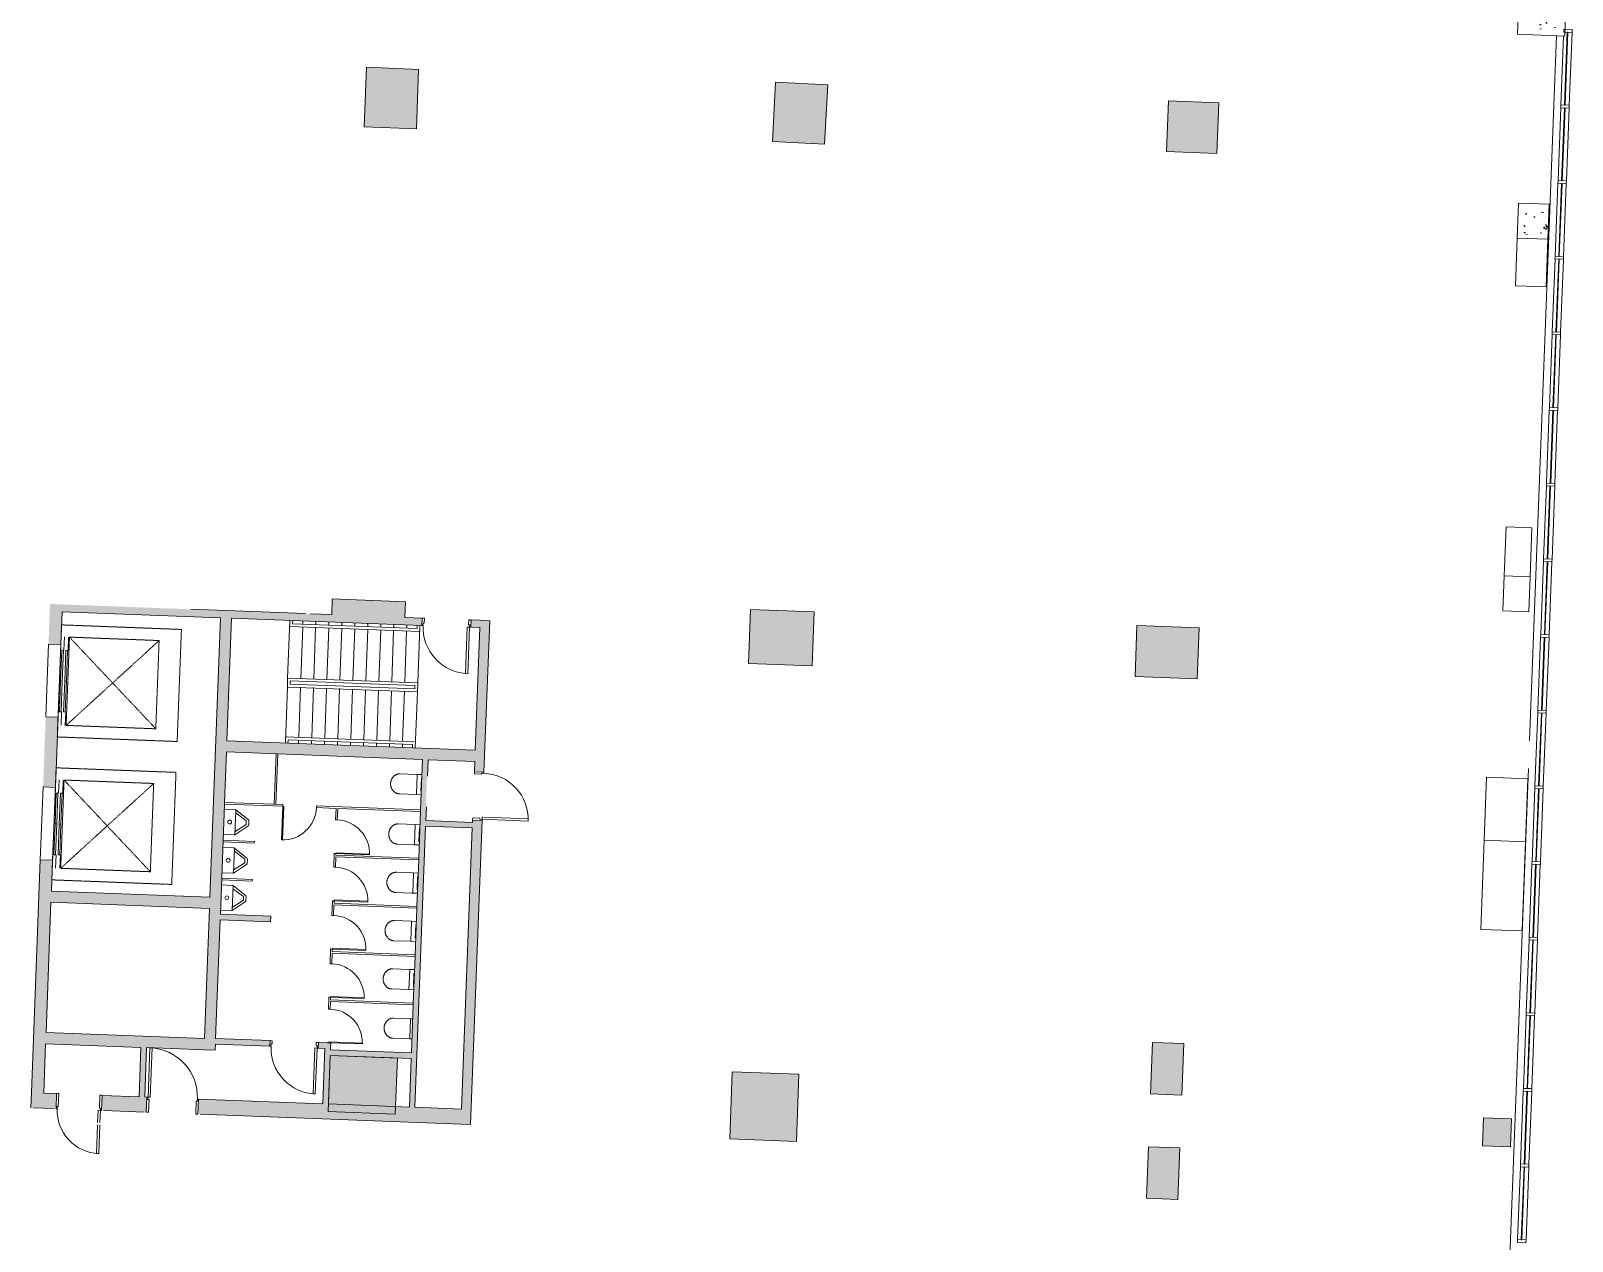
# Model space of a CAD drawing. Header units: millimetres. Extents: x 16798 to 83705, y -4660 to 56847.
# Drawn here: x 55800 to 83297, y 23789 to 45374 of the extents above; entities that cross this region are included whole.
import ezdxf

# ---------------------------------------------------------------- set-up
doc = ezdxf.new("R2010")
doc.units = ezdxf.units.MM
doc.header["$MEASUREMENT"] = 0
doc.linetypes.add('Aligning Line', pattern=[11.999999, 6, -6])
for name, color, linetype, lineweight in [('A-COLS', 52, 'Continuous', 13), ('A-DOOR', 33, 'Continuous', 13), ('A-DOOR-FRAM', 33, 'Continuous', 30), ('A-GLAZ-CURT', 52, 'Continuous', 13), ('A-GLAZ-CWMG', 51, 'Continuous', 13), ('A-WALL', 113, 'Continuous', 13), ('A-WALL-PATT', 111, 'Continuous', 13), ('I-WALL', 2, 'Continuous', 13), ('P-SANR-FIXT', 6, 'Continuous', 13), ('Q-SPCQ', 91, 'Continuous', 13), ('S-COLS', 52, 'Continuous', 13)]:
    doc.layers.add(name, color=color, linetype=linetype, lineweight=lineweight)
pattern_1 = [(50, (-140, 200), (728.7365, -63.756), [76.2, -838.2]), (355, (-140, 200), (-140.972, 764.228), [60.96, -670.56]), (100.451, (-79.3, 194.7), (587.77, 700.467), [64.76, -712.36]), (46.184, (-140, 403.2), (1084.316, -168.171), [114.3, -1257.3]), (96.636, (-49.6, 389.2), (949.61, 989.71), [97.14, -1068.54]), (351.184, (-140, 403.2), (949.62, 989.7), [91.44, -1005.84]), (21, (-38.4, 352.4), (606.458, -409.0606), [76.2, -838.2]), (326, (-38.4, 352.4), (247.208, 736.753), [60.96, -670.56]), (71.451, (12.14, 318.3), (853.668, 327.685), [64.76, -712.36]), (37.5, (-140, 200), (12.3547, 338.2201), [33.528, -628.904, 33.528, -647.192, -673.1]), (37.5, (-140, 200), (12.3547, 338.2201), [-1343.152, 33.528, -639.572]), (7.5, (-140, 200), (267.279, 400.722), [33.528, -354.584, 33.528, -613.664, -256.54]), (7.5, (-140, 200), (267.279, 400.722), [-1035.304, 33.528, -223.012]), (327.5, (-366.57, 200), (542.3633, -22.9153), [33.528, -220.472, 33.528, -758.952, -1051.56]), (327.5, (-366.57, 200), (542.3633, -22.9153), [-1046.48, 33.528, -1018.032]), (317.5, (-468.17, 200), (592.517, 101.707), [33.528, -296.672, 33.528, -492.76, -746.76]), (317.5, (-468.17, 200), (592.517, 101.707), [-856.488, 33.528, -713.232])]

# ---------------------------------------------------------------- blocks, each defined once
blk = doc.blocks.new('Swing_WC Partition_DOR - 600 Wide-1806633-GA PLAN - LEVEL 11')
at = {"layer": 'A-DOOR', "color": 0, "lineweight": -2}
for p, q in [((-300, -15), (-300, -615)), ((-300, -15), (-284, -15)), ((-284, -15), (-284, -615)), ((-300, -615), (-284, -615))]:
    blk.add_line(p, q, dxfattribs=at)
blk.add_arc((-300, -15), 600, 270, 360, dxfattribs=at)
blk = doc.blocks.new('Swing_Single_DOR - 2040 x 820mm_WOOD PANEL-1891855-GA PLAN - LEVEL 11')
at = {"layer": 'A-DOOR', "color": 0, "lineweight": -2}
for p, q in [((-370, -85), (-410, -85)), ((-410, -85), (-410, -905)), ((-370, -95), (-370, -85)), ((-370, -905), (-370, -115)), ((-410, -905), (-370, -905))]:
    blk.add_line(p, q, dxfattribs=at)
blk.add_arc((-410, -85), 820, 270, 0, dxfattribs=at)
at = {"layer": 'A-DOOR-FRAM', "color": 0, "lineweight": -2}
for p, q in [((-431, 85), (-392, 85)), ((-392, 85), (-392, -43)), ((392, 85), (431, 85)), ((392, -43), (392, 85)), ((-415, -85), (-431, -85)), ((-412, -43), (-412, -85)), ((-392, -43), (-412, -43)), ((412, -43), (392, -43)), ((412, -85), (412, -43)), ((431, -85), (412, -85))]:
    blk.add_line(p, q, dxfattribs=at)
blk = doc.blocks.new('Columns 1 - Columns 1-1881339-GA PLAN - LEVEL 11')
at = {"layer": 'A-COLS', "lineweight": -2}
h = blk.add_hatch(dxfattribs=at)
h.set_pattern_fill('FP_4', color=0, style=0, pattern_type=2)
h.set_pattern_definition(pattern_1)
h.paths.add_polyline_path([(-634, 46173), (211, 46173), (211, 47317), (-634, 47317), (-634, 47116)])
h = blk.add_hatch(dxfattribs=at)
h.set_pattern_fill('FP_4', color=0, style=0, pattern_type=2)
h.set_pattern_definition(pattern_1)
h.paths.add_polyline_path([(-238, 42542), (50, 42542), (50, 43166), (-500, 43166), (-500, 42542)])
at = {"layer": 'A-COLS', "color": 0, "lineweight": -2}
for p, q in [((-634, 47317), (-634, 48909)), ((64, 48909), (-634, 48909)), ((211, 47927), (211, 47644)), ((211, 47594), (211, 47317)), ((-634, 47317), (-634, 46173)), ((211, 47317), (-634, 47317)), ((211, 46173), (211, 47317)), ((-634, 46173), (211, 46173)), ((-500, 43166), (-500, 42542)), ((50, 43166), (-500, 43166)), ((50, 42542), (50, 43166)), ((-500, 42542), (50, 42542)), ((-500, 41690), (-500, 42542)), ((50, 42542), (50, 41690)), ((-500, 41690), (50, 41690)), ((-500, 36513), (-500, 37389)), ((-40, 37389), (-500, 37389)), ((-40, 37389), (-40, 36513)), ((-500, 36513), (-500, 35889)), ((-40, 36513), (-500, 36513)), ((-40, 35889), (-40, 36513)), ((-500, 35889), (-40, 35889)), ((-680, 32915), (-680, 31791)), ((60, 32915), (-680, 32915)), ((60, 31791), (60, 32915)), ((-680, 31791), (60, 31791)), ((-680, 30198), (-680, 31791)), ((60, 31791), (60, 30198)), ((60, 30198), (-680, 30198))]:
    blk.add_line(p, q, dxfattribs=at)
blk = doc.blocks.new('Swing_Single_DOR - 2040 x 830mm_WOOD PANEL-1980215-GA PLAN - LEVEL 11')
at = {"layer": 'A-DOOR', "color": 0, "lineweight": -2}
for p, q in [((-415, 895), (-375, 895)), ((-415, 65), (-415, 895)), ((-375, 895), (-375, 65)), ((-375, 65), (-415, 65))]:
    blk.add_line(p, q, dxfattribs=at)
blk.add_arc((-415, 65), 830, 360, 90, dxfattribs=at)
at = {"layer": 'A-DOOR-FRAM', "color": 0, "lineweight": -2}
for p, q in [((-417, 65), (-436, 65)), ((-417, 23), (-417, 65)), ((-397, 23), (-417, 23)), ((-397, -65), (-397, 23)), ((417, 23), (397, 23)), ((397, 23), (397, -65)), ((436, 65), (417, 65)), ((417, 65), (417, 23)), ((-436, -65), (-397, -65)), ((397, -65), (436, -65))]:
    blk.add_line(p, q, dxfattribs=at)
blk = doc.blocks.new('Swing_Single_DOR - 2040 x 920mm_WOOD PANEL 2-1980581-GA PLAN - LEVEL 11')
at = {"layer": 'A-DOOR', "color": 0, "lineweight": -2}
for p, q in [((-440, 1015), (-400, 1015)), ((-440, 135), (-440, 1015)), ((-400, 1015), (-400, 135)), ((-400, 135), (-440, 135))]:
    blk.add_line(p, q, dxfattribs=at)
blk.add_arc((-440, 135), 880, 360, 90, dxfattribs=at)
at = {"layer": 'A-DOOR-FRAM', "color": 0, "lineweight": -2}
for p, q in [((-442, 135), (-461, 135)), ((-442, 93), (-442, 135)), ((-422, 93), (-442, 93)), ((-422, -135), (-422, 93)), ((442, 93), (422, 93)), ((422, 93), (422, -135)), ((461, 135), (442, 135)), ((442, 135), (442, 93)), ((-461, -135), (-422, -135)), ((422, -135), (461, -135))]:
    blk.add_line(p, q, dxfattribs=at)
blk = doc.blocks.new('Swing_Single_DOR - 2040 x 820mm_WOOD PANEL-1901495-GA PLAN - LEVEL 11')
at = {"layer": 'A-DOOR', "color": 0, "lineweight": -2}
for p, q in [((-410, 870), (-370, 870)), ((-410, 50), (-410, 870)), ((-370, 870), (-370, 50)), ((-370, 50), (-410, 50))]:
    blk.add_line(p, q, dxfattribs=at)
blk.add_arc((-410, 50), 820, 360, 90, dxfattribs=at)
at = {"layer": 'A-DOOR-FRAM', "color": 0, "lineweight": -2}
for p, q in [((-412, 50), (-431, 50)), ((-412, 8), (-412, 50)), ((-392, 8), (-412, 8)), ((-392, -50), (-392, 8)), ((412, 8), (392, 8)), ((392, 8), (392, -50)), ((431, 50), (412, 50)), ((412, 50), (412, 8)), ((-431, -50), (-392, -50)), ((392, -50), (431, -50))]:
    blk.add_line(p, q, dxfattribs=at)
blk = doc.blocks.new('Swing_Single_DOR - 2040 x 810mm_WOOD PANEL 2-1980507-GA PLAN - LEVEL 11')
at = {"layer": 'A-DOOR', "color": 0, "lineweight": -2}
for p, q in [((-385, 905), (-345, 905)), ((-385, 394), (-385, 905)), ((-345, 905), (-345, 394)), ((-385, 135), (-385, 354)), ((-345, 354), (-345, 135)), ((-345, 135), (-385, 135))]:
    blk.add_line(p, q, dxfattribs=at)
blk.add_arc((-385, 135), 770, 360, 90, dxfattribs=at)
at = {"layer": 'A-DOOR-FRAM', "color": 0, "lineweight": -2}
for p, q in [((-387, 135), (-406, 135)), ((-387, 93), (-387, 135)), ((-367, 93), (-387, 93)), ((-367, -135), (-367, 93)), ((387, 93), (367, 93)), ((367, 93), (367, -135)), ((406, 135), (387, 135)), ((387, 135), (387, 93)), ((-406, -135), (-367, -135)), ((367, -135), (406, -135))]:
    blk.add_line(p, q, dxfattribs=at)
blk = doc.blocks.new('System Panel - Glazed 10mm_Face-1946937-GA PLAN - LEVEL 11')
at = {"layer": 'A-GLAZ-CURT', "color": 0, "lineweight": -2}
for p, q in [((650, 10), (-650, 10)), ((-650, 10), (-650, 0)), ((-650, 0), (650, 0)), ((650, 0), (650, 10))]:
    blk.add_line(p, q, dxfattribs=at)
blk = doc.blocks.new('Rectangular Mullion - 50 x 150mm-1945837-GA PLAN - LEVEL 11')
at = {"layer": 'A-GLAZ-CWMG', "color": 0, "lineweight": -2}
for p, q in [((329, -2507), (329, -1207)), ((479, -1207), (479, -2507))]:
    blk.add_line(p, q, dxfattribs=at)
blk = doc.blocks.new('Rectangular Mullion - 50 x 150mm-V8-GA PLAN - LEVEL 11')
at = {"layer": 'A-GLAZ-CWMG', "color": 0, "lineweight": -2}
for p, q in [((329, 44744), (329, 45973)), ((479, 46044), (479, 44744))]:
    blk.add_line(p, q, dxfattribs=at)
blk = doc.blocks.new('Rectangular Mullion - 50 x 150mm-1946933-GA PLAN - LEVEL 11')
at = {"layer": 'A-GLAZ-CWMG', "color": 0, "lineweight": -2}
for p, q in [((-25, 75), (25, 75)), ((-25, -75), (-25, 75)), ((25, 75), (25, -75)), ((25, -75), (-25, -75))]:
    blk.add_line(p, q, dxfattribs=at)
blk = doc.blocks.new('Urinal_Wall Hung_PLU - 20 mm Flush Valve-1952122-GA PLAN - LEVEL 11')
at = {"layer": 'P-SANR-FIXT', "color": 0, "lineweight": -2}
for p, q in [((-23018, 31285), (-22825, 31285)), ((-22812, 31285), (-22825, 31285)), ((-22588, 31120), (-22812, 31285)), ((-22812, 30848), (-22812, 31273)), ((-22812, 31227), (-22619, 31092)), ((-22619, 31092), (-22619, 31029)), ((-22573, 31029), (-22573, 31091)), ((-22825, 30835), (-23018, 30835)), ((-22825, 30835), (-22812, 30835)), ((-22619, 31029), (-22812, 30893)), ((-22812, 30835), (-22588, 31001))]:
    blk.add_line(p, q, dxfattribs=at)
for centre, radius, start, end in [((-22915, 31060), 34.1, 90, 270), ((-22915, 31060), 34.1, 270, 90), ((-22825, 31273), 12.7, 0, 90), ((-22825, 31273), 12.7, 0, 90), ((-22608, 31091), 35, 0, 53.5703), ((-22825, 30848), 12.7, 270, 0), ((-22825, 30848), 12.7, 270, 300), ((-22825, 30848), 12.7, 330, 0), ((-22608, 31029), 35, 306.4297, 0)]:
    blk.add_arc(centre, radius, start, end, dxfattribs=at)
blk = doc.blocks.new('WC_Studio Bagno_Q Wall Faced_PLU - Q Wall Faced Pan-1957177-GA PLAN - LEVEL 11')
at = {"layer": 'P-SANR-FIXT', "color": 0, "lineweight": -2}
for p, q in [((-180, 140), (-180, 43)), ((-180, 43), (-180, -251)), ((170, 53), (-170, 53)), ((-111, 130), (-111, 140)), ((119, 130), (-111, 130)), ((119, 140), (119, 130)), ((180, 43), (180, 140)), ((180, -251), (180, 43))]:
    blk.add_line(p, q, dxfattribs=at)
at = {"layer": 'P-SANR-FIXT', "color": 0, "lineweight": -2, "flags": 128}
for points in [[(-170, 53), (-171, 53), (-171, 53), (-172, 53), (-172, 53), (-172, 53), (-173, 53), (-173, 53), (-174, 53), (-174, 53), (-174, 53), (-175, 53), (-175, 52), (-175, 52), (-176, 52), (-176, 52), (-176, 51), (-177, 51), (-177, 51), (-177, 51), (-178, 50), (-178, 50), (-178, 50), (-178, 50), (-179, 49), (-179, 49), (-179, 49), (-179, 48), (-179, 48), (-180, 47), (-180, 47), (-180, 47), (-180, 46), (-180, 46), (-180, 46), (-180, 45), (-180, 45), (-180, 44), (-180, 44), (-180, 44), (-180, 43)], [(180, 43), (180, 44), (180, 44), (180, 45), (180, 45), (180, 45), (180, 46), (180, 46), (180, 47), (180, 47), (180, 47), (179, 48), (179, 48), (179, 48), (179, 49), (179, 49), (178, 49), (178, 50), (178, 50), (178, 50), (177, 51), (177, 51), (177, 51), (176, 51), (176, 52), (176, 52), (175, 52), (175, 52), (175, 52), (174, 53), (174, 53), (174, 53), (173, 53), (173, 53), (173, 53), (172, 53), (172, 53), (171, 53), (171, 53), (171, 53), (170, 53)], [(-180, -251), (-180, -257), (-180, -263), (-179, -268), (-178, -274), (-177, -280), (-176, -286), (-175, -292), (-173, -298), (-171, -303), (-169, -309), (-166, -314), (-163, -320), (-161, -325), (-158, -330), (-154, -335), (-151, -340), (-147, -345), (-143, -349), (-143, -350)], [(143, -350), (147, -345), (150, -341), (154, -336), (157, -331), (160, -326), (163, -320), (166, -315), (168, -309), (171, -304), (173, -298), (174, -293), (176, -287), (177, -281), (178, -275), (179, -269), (180, -263), (180, -257), (180, -251), (180, -251)], [(-143, -350), (-138, -355), (-132, -361), (-127, -366), (-121, -371), (-115, -376), (-109, -380), (-103, -384), (-96, -388), (-89, -392), (-83, -395), (-76, -399), (-69, -401), (-62, -404), (-54, -406), (-47, -408), (-40, -410), (-32, -412), (-24, -413), (-17, -414), (-9, -414), (-2, -414), (6, -414), (14, -414), (21, -413), (29, -412), (36, -411), (44, -409), (51, -407), (58, -405), (66, -403), (73, -400), (80, -397), (86, -394), (93, -390), (100, -386), (106, -382), (112, -378), (118, -373), (124, -368), (130, -363), (136, -358), (141, -352), (143, -350)]]:
    blk.add_lwpolyline(points, dxfattribs=at)
at = {"layer": 'P-SANR-FIXT', "color": 0, "lineweight": -2}
for centre, radius, start, end in [((-30, -251), 150, 180, 180.7195), ((30, -251), 150, 359.2882, 360), ((-30, -251), 150, 192.6237, 195.0111), ((-30, -251), 150, 206.1729, 208.7317), ((-30, -251), 150, 220.6332, 221.3527), ((0, -224), 191, 221.3527, 223.3952), ((0, -224), 191, 234.0709, 235.2368), ((0, -224), 191, 249.1209, 251.6488), ((0, -224), 191, 263.005, 265.5711), ((0, -224), 191, 274.3652, 276.8891), ((0, -224), 191, 288.2675, 290.7732), ((0, -224), 191, 304.6573, 305.8232), ((0, -224), 191, 316.4989, 318.5414), ((30, -251), 150, 318.5414, 319.2532), ((30, -251), 150, 331.2026, 333.583), ((30, -251), 150, 344.7948, 347.3365)]:
    blk.add_arc(centre, radius, start, end, dxfattribs=at)
blk = doc.blocks.new('WC_Studio Bagno_Q Wall Faced_PLU - Q Wall Faced Pan-V29-GA PLAN - LEVEL 11')
at = {"layer": 'P-SANR-FIXT', "color": 0, "lineweight": -2}
for p, q in [((-180, 140), (-180, 43)), ((-180, 43), (-180, -251)), ((170, 53), (-170, 53)), ((-111, 130), (-111, 140)), ((119, 130), (-111, 130)), ((119, 140), (119, 130)), ((180, 43), (180, 140)), ((180, -251), (180, 43))]:
    blk.add_line(p, q, dxfattribs=at)
at = {"layer": 'P-SANR-FIXT', "color": 0, "lineweight": -2, "flags": 128}
for points in [[(-170, 53), (-171, 53), (-171, 53), (-172, 53), (-172, 53), (-172, 53), (-173, 53), (-173, 53), (-174, 53), (-174, 53), (-174, 53), (-175, 53), (-175, 52), (-175, 52), (-176, 52), (-176, 52), (-176, 51), (-177, 51), (-177, 51), (-177, 51), (-178, 50), (-178, 50), (-178, 50), (-178, 50), (-179, 49), (-179, 49), (-179, 49), (-179, 48), (-179, 48), (-180, 47), (-180, 47), (-180, 47), (-180, 46), (-180, 46), (-180, 46), (-180, 45), (-180, 45), (-180, 44), (-180, 44), (-180, 44), (-180, 43)], [(180, 43), (180, 44), (180, 44), (180, 45), (180, 45), (180, 45), (180, 46), (180, 46), (180, 47), (180, 47), (180, 47), (179, 48), (179, 48), (179, 48), (179, 49), (179, 49), (178, 49), (178, 50), (178, 50), (178, 50), (177, 51), (177, 51), (177, 51), (176, 51), (176, 52), (176, 52), (175, 52), (175, 52), (175, 52), (174, 53), (174, 53), (174, 53), (173, 53), (173, 53), (173, 53), (172, 53), (172, 53), (171, 53), (171, 53), (171, 53), (170, 53)], [(-180, -251), (-180, -257), (-180, -263), (-179, -268), (-178, -274), (-177, -280), (-176, -286), (-175, -292), (-173, -298), (-171, -303), (-169, -309), (-166, -314), (-163, -320), (-161, -325), (-158, -330), (-154, -335), (-151, -340), (-147, -345), (-143, -349), (-143, -350)], [(143, -350), (147, -345), (150, -341), (154, -336), (157, -331), (160, -326), (163, -320), (166, -315), (168, -309), (171, -304), (173, -298), (174, -293), (176, -287), (177, -281), (178, -275), (179, -269), (180, -263), (180, -257), (180, -251), (180, -251)], [(-143, -350), (-138, -355), (-132, -361), (-127, -366), (-121, -371), (-115, -376), (-109, -380), (-103, -384), (-96, -388), (-89, -392), (-83, -395), (-76, -399), (-69, -401), (-62, -404), (-54, -406), (-47, -408), (-40, -410), (-32, -412), (-24, -413), (-17, -414), (-9, -414), (-2, -414), (6, -414), (14, -414), (21, -413), (29, -412), (36, -411), (44, -409), (51, -407), (58, -405), (66, -403), (73, -400), (80, -397), (86, -394), (93, -390), (100, -386), (106, -382), (112, -378), (118, -373), (124, -368), (130, -363), (136, -358), (141, -352), (143, -350)]]:
    blk.add_lwpolyline(points, dxfattribs=at)
at = {"layer": 'P-SANR-FIXT', "color": 0, "lineweight": -2}
for centre, radius, start, end in [((-30, -251), 150, 180, 180.7195), ((30, -251), 150, 359.2882, 360), ((-30, -251), 150, 192.6237, 195.0111), ((-30, -251), 150, 206.1729, 208.7317), ((-30, -251), 150, 220.6332, 221.3527), ((0, -224), 191, 221.3527, 223.3952), ((0, -224), 191, 234.0709, 235.2368), ((0, -224), 191, 249.1209, 251.6488), ((0, -224), 191, 263.005, 265.5711), ((0, -224), 191, 274.3652, 276.8891), ((0, -224), 191, 288.2675, 290.7732), ((0, -224), 191, 304.6573, 305.8232), ((0, -224), 191, 316.4989, 318.5414), ((30, -251), 150, 318.5414, 319.2532), ((30, -251), 150, 331.7411, 333.583), ((30, -251), 150, 344.7948, 347.3365)]:
    blk.add_arc(centre, radius, start, end, dxfattribs=at)
blk = doc.blocks.new('Lift_Schindler 5500_SEQ - Schindler 5300 - 13 Passenger-1964776-GA PLAN - LEVEL 11')
at = {"layer": 'Q-SPCQ', "color": 0, "lineweight": -2}
for p, q in [((-646, 113), (-546, 113)), ((-646, 110), (-646, 113)), ((-611, 114), (-581, 114)), ((-611, 114), (-611, 114)), ((-611, 114), (-611, 114)), ((-611, 114), (-611, 114)), ((-581, 114), (-582, 114)), ((-582, 114), (-581, 114)), ((-581, 114), (-582, 114)), ((-546, 113), (-546, 110)), ((-446, -110), (-446, 110)), ((-446, 110), (854, 110)), ((854, -110), (854, 110)), ((-346, -170), (-584, -170)), ((-346, -245), (-584, -245)), ((854, -110), (-446, -110)), ((-346, -130), (-346, -160)), ((204, -130), (-346, -130)), ((-346, -160), (204, -160)), ((-346, -205), (-346, -235)), ((204, -205), (-346, -205)), ((-346, -235), (204, -235)), ((204, -160), (204, -130)), ((754, -130), (204, -130)), ((204, -130), (204, -160)), ((204, -160), (754, -160)), ((204, -235), (204, -205)), ((754, -205), (204, -205)), ((204, -205), (204, -235)), ((204, -235), (754, -235)), ((754, -160), (754, -130)), ((754, -170), (991, -170)), ((754, -235), (754, -205)), ((754, -245), (991, -245))]:
    blk.add_line(p, q, dxfattribs=at)
at = {"layer": 'Q-SPCQ', "color": 0, "linetype": 'Aligning Line', "lineweight": -2}
for p, q in [((-796, -2250), (-796, -110)), ((-796, -110), (1204, -110)), ((-584, -1860), (991, -260)), ((-584, -260), (991, -1860)), ((-584, -1860), (-584, -260)), ((-584, -260), (991, -260)), ((991, -260), (991, -1860)), ((1204, -110), (1204, -2250)), ((991, -1860), (-584, -1860)), ((1204, -2250), (-796, -2250))]:
    blk.add_line(p, q, dxfattribs=at)
blk = doc.blocks.new('Lift_Schindler 5500_SEQ - Schindler 5300 - 13 Passenger-V31-GA PLAN - LEVEL 11')
at = {"layer": 'Q-SPCQ', "color": 0, "lineweight": -2}
for p, q in [((-446, -110), (-446, 110)), ((-446, 110), (854, 110)), ((854, -110), (854, 110)), ((-346, -170), (-584, -170)), ((-346, -245), (-584, -245)), ((854, -110), (-446, -110)), ((-346, -130), (-346, -160)), ((204, -130), (-346, -130)), ((-346, -160), (204, -160)), ((-346, -205), (-346, -235)), ((204, -205), (-346, -205)), ((-346, -235), (204, -235)), ((204, -160), (204, -130)), ((754, -130), (204, -130)), ((204, -130), (204, -160)), ((204, -160), (754, -160)), ((204, -235), (204, -205)), ((754, -205), (204, -205)), ((204, -205), (204, -235)), ((204, -235), (754, -235)), ((754, -160), (754, -130)), ((754, -170), (991, -170)), ((754, -235), (754, -205)), ((754, -245), (991, -245))]:
    blk.add_line(p, q, dxfattribs=at)
at = {"layer": 'Q-SPCQ', "color": 0, "linetype": 'Aligning Line', "lineweight": -2}
for p, q in [((-796, -2250), (-796, -110)), ((-796, -110), (1204, -110)), ((-584, -1860), (991, -260)), ((-584, -260), (991, -1860)), ((-584, -1860), (-584, -260)), ((-584, -260), (991, -260)), ((991, -260), (991, -1860)), ((1204, -110), (1204, -2250)), ((991, -1860), (-584, -1860)), ((1204, -2250), (-796, -2250))]:
    blk.add_line(p, q, dxfattribs=at)
blk = doc.blocks.new('WC_Studio Bagno_Q Wall Faced_PLU - Q Wall Faced Pan-V33-GA PLAN - LEVEL 11')
at = {"layer": 'P-SANR-FIXT', "color": 0, "lineweight": -2}
for p, q in [((-180, 90), (-180, 43)), ((-180, 43), (-180, -251)), ((170, 53), (-170, 53)), ((180, 43), (180, 90)), ((180, -251), (180, 43))]:
    blk.add_line(p, q, dxfattribs=at)
at = {"layer": 'P-SANR-FIXT', "color": 0, "lineweight": -2, "flags": 128}
for points in [[(-170, 53), (-171, 53), (-171, 53), (-172, 53), (-172, 53), (-172, 53), (-173, 53), (-173, 53), (-174, 53), (-174, 53), (-174, 53), (-175, 53), (-175, 52), (-175, 52), (-176, 52), (-176, 52), (-176, 51), (-177, 51), (-177, 51), (-177, 51), (-178, 50), (-178, 50), (-178, 50), (-178, 50), (-179, 49), (-179, 49), (-179, 49), (-179, 48), (-179, 48), (-180, 47), (-180, 47), (-180, 47), (-180, 46), (-180, 46), (-180, 46), (-180, 45), (-180, 45), (-180, 44), (-180, 44), (-180, 44), (-180, 43)], [(180, 43), (180, 44), (180, 44), (180, 45), (180, 45), (180, 45), (180, 46), (180, 46), (180, 47), (180, 47), (180, 47), (179, 48), (179, 48), (179, 48), (179, 49), (179, 49), (178, 49), (178, 50), (178, 50), (178, 50), (177, 51), (177, 51), (177, 51), (176, 51), (176, 52), (176, 52), (175, 52), (175, 52), (175, 52), (174, 53), (174, 53), (174, 53), (173, 53), (173, 53), (173, 53), (172, 53), (172, 53), (171, 53), (171, 53), (171, 53), (170, 53)], [(-180, -251), (-180, -257), (-180, -263), (-179, -268), (-178, -274), (-177, -280), (-176, -286), (-175, -292), (-173, -298), (-171, -303), (-169, -309), (-166, -314), (-163, -320), (-161, -325), (-158, -330), (-154, -335), (-151, -340), (-147, -345), (-143, -349), (-143, -350)], [(143, -350), (147, -345), (150, -341), (154, -336), (157, -331), (160, -326), (163, -320), (166, -315), (168, -309), (171, -304), (173, -298), (174, -293), (176, -287), (177, -281), (178, -275), (179, -269), (180, -263), (180, -257), (180, -251), (180, -251)], [(-143, -350), (-138, -355), (-132, -361), (-127, -366), (-121, -371), (-115, -376), (-109, -380), (-103, -384), (-96, -388), (-89, -392), (-83, -395), (-76, -399), (-69, -401), (-62, -404), (-54, -406), (-47, -408), (-40, -410), (-32, -412), (-24, -413), (-17, -414), (-9, -414), (-2, -414), (6, -414), (14, -414), (21, -413), (29, -412), (36, -411), (44, -409), (51, -407), (58, -405), (66, -403), (73, -400), (80, -397), (86, -394), (93, -390), (100, -386), (106, -382), (112, -378), (118, -373), (124, -368), (130, -363), (136, -358), (141, -352), (143, -350)]]:
    blk.add_lwpolyline(points, dxfattribs=at)
at = {"layer": 'P-SANR-FIXT', "color": 0, "lineweight": -2}
for centre, radius, start, end in [((-30, -251), 150, 180, 180.7195), ((30, -251), 150, 359.2882, 360), ((-30, -251), 150, 192.6237, 195.0111), ((-30, -251), 150, 206.1729, 208.7317), ((-30, -251), 150, 220.6332, 221.3527), ((0, -224), 191, 221.3527, 223.3952), ((0, -224), 191, 234.0709, 235.2368), ((0, -224), 191, 249.1209, 251.6488), ((0, -224), 191, 263.005, 265.5711), ((0, -224), 191, 274.3652, 276.8891), ((0, -224), 191, 288.2675, 290.7732), ((0, -224), 191, 304.6573, 305.8232), ((0, -224), 191, 316.4989, 318.5414), ((30, -251), 150, 318.5414, 319.2532), ((30, -251), 150, 331.2026, 333.583), ((30, -251), 150, 344.7948, 347.3365)]:
    blk.add_arc(centre, radius, start, end, dxfattribs=at)

msp = doc.modelspace()

# ---------------------------------------------------------------- hatches: boundary and pattern name
at = {"layer": 'A-WALL-PATT', "lineweight": 0}
for points in [[(62471, 34912), (62126, 34925), (61167, 34962), (61178, 35242), (62482, 35192)], [(59088, 27194), (58888, 27202), (58893, 27310), (59182, 34907), (59382, 34900)], [(63721, 32344), (62788, 32380), (62506, 32391), (59291, 32513), (59299, 32713), (63728, 32544)], [(62652, 26177), (62552, 26181), (62553, 26213), (62788, 32380), (62888, 32376), (62877, 32079), (62867, 32080), (62846, 31535), (62856, 31535)], [(63675, 31158), (62843, 31190), (62847, 31290), (63679, 31258)], [(58985, 29724), (58313, 29750), (58052, 29760), (56159, 29832), (56167, 30032), (58992, 29924)], [(60077, 29486), (59791, 29497), (59177, 29520), (59181, 29620), (60081, 29586)], [(58888, 27202), (58870, 27202), (57864, 27241), (56063, 27309), (56071, 27509), (58896, 27401)], [(57831, 26361), (57731, 26365), (57736, 26492), (57765, 27244), (57864, 27241)], [(61109, 26236), (61009, 26240), (61013, 26367), (61046, 27228), (61146, 27224)], [(62585, 27045), (62341, 27055), (61141, 27100), (61145, 27200), (62589, 27145)]]:
    msp.add_hatch(color=2, dxfattribs=at).paths.add_polyline_path(points)
h = msp.add_hatch(color=2, dxfattribs=at)
h.paths.add_polyline_path([(56335, 34431), (56115, 34439), (56129, 34811), (56137, 35023), (56357, 35015)])
h.paths.add_polyline_path([(56237, 31881), (56018, 31889), (56049, 32719), (56065, 33140), (56285, 33131)])
h.paths.add_polyline_path([(56030, 26430), (55810, 26438), (55815, 26566), (55968, 30590), (56188, 30582)])
h = msp.add_hatch(color=2, dxfattribs=at)
h.paths.add_polyline_path([(62776, 34770), (58510, 34933), (58139, 34947), (56137, 35023), (56142, 35153), (62781, 34900)])
h.paths.add_polyline_path([(63812, 34731), (63690, 34736), (63648, 34737), (63653, 34867), (63817, 34861)])
h = msp.add_hatch(color=2, dxfattribs=at)
h.paths.add_polyline_path([(63883, 32153), (63714, 32160), (63817, 34861), (63986, 34854)])
h.paths.add_polyline_path([(63644, 25869), (63474, 25876), (63681, 31298), (63851, 31292)])
h = msp.add_hatch(color=2, dxfattribs=at)
h.paths.add_polyline_path([(60064, 27265), (59732, 27278), (59092, 27302), (59096, 27402), (60068, 27365)])
h.paths.add_polyline_path([(61146, 27224), (61111, 27225), (61081, 27226), (60926, 27232), (60930, 27332), (61150, 27324)])
h = msp.add_hatch(color=2, dxfattribs=at)
h.paths.add_polyline_path([(56249, 26151), (56209, 26153), (56019, 26160), (55800, 26169), (55810, 26438), (56259, 26421)])
h.paths.add_polyline_path([(57860, 26090), (57820, 26091), (57061, 26120), (57071, 26390), (57870, 26360)])
h.paths.add_polyline_path([(63474, 25876), (63121, 25889), (58781, 26055), (58792, 26324), (61109, 26236), (62291, 26056), (62302, 26055), (62308, 26190), (63484, 26145)])
at = {"layer": 'S-COLS', "lineweight": 0}
for points in [[(62677, 43628), (61748, 43663), (61758, 43935), (61788, 44723), (62718, 44687)], [(69959, 43350), (69250, 43388), (69030, 43400), (69087, 44458), (70016, 44409)], [(76957, 43184), (76058, 43219), (76093, 44123), (76992, 44089)], [(69737, 34051), (68895, 34083), (68603, 34094), (68639, 35053), (69773, 35010)], [(76608, 33817), (76326, 33828), (75498, 33860), (75533, 34769), (76643, 34727)], [(76334, 26392), (75774, 26414), (75809, 27333), (76369, 27312)], [(62302, 26055), (62291, 26056), (61109, 26236), (61141, 27100), (62341, 27055)], [(69457, 25567), (68572, 25600), (68268, 25612), (68314, 26811), (69503, 26766)], [(82197, 25470), (81697, 25489), (81701, 25579), (81716, 25989), (82216, 25970)], [(76263, 24532), (75703, 24554), (75724, 25118), (75738, 25473), (76298, 25452)]]:
    msp.add_hatch(color=2, dxfattribs=at).paths.add_polyline_path(points)

# ---------------------------------------------------------------- linework, layer by layer
at = {"color": 2, "lineweight": 0}
for p, q in [((60379, 33832), (60419, 34860)), ((60420, 34750), (62740, 34663)), ((60470, 34798), (60473, 34858)), ((60470, 34798), (62691, 34715)), ((60615, 33823), (60650, 34741)), ((60651, 34791), (60654, 34851)), ((60846, 33815), (60881, 34733)), ((60883, 34783), (60886, 34842)), ((61078, 33806), (61113, 34724)), ((61115, 34774), (61117, 34834)), ((61310, 33797), (61345, 34715)), ((61347, 34765), (61349, 34825)), ((61542, 33789), (61577, 34707)), ((61579, 34757), (61581, 34816)), ((61774, 33780), (61809, 34698)), ((61811, 34748), (61813, 34807)), ((62006, 33771), (62041, 34689)), ((62042, 34739), (62045, 34798)), ((62237, 33762), (62272, 34680)), ((62274, 34730), (62277, 34789)), ((62469, 33754), (62504, 34672)), ((62506, 34722), (62508, 34781)), ((62691, 34715), (62693, 34774)), ((62701, 33745), (62742, 34737)), ((62742, 34737), (62743, 34772)), ((60379, 33832), (60379, 33672)), ((62701, 33745), (60379, 33832)), ((60340, 32677), (60381, 33681)), ((60379, 33672), (62699, 33585)), ((60429, 33780), (60429, 33720)), ((62650, 33697), (60429, 33780)), ((60429, 33720), (62650, 33637)), ((60579, 32773), (60613, 33671)), ((60811, 32765), (60845, 33662)), ((61042, 32756), (61077, 33652)), ((61274, 32747), (61308, 33643)), ((61506, 32738), (61540, 33633)), ((61738, 32730), (61772, 33624)), ((61970, 32721), (62004, 33614)), ((62202, 32712), (62236, 33605)), ((62433, 32704), (62467, 33595)), ((62650, 33637), (62650, 33697)), ((62658, 32585), (62699, 33585)), ((62699, 33585), (62701, 33745)), ((62661, 32695), (60339, 32782)), ((60389, 32730), (60387, 32672)), ((62610, 32647), (60389, 32730)), ((60577, 32723), (60575, 32665)), ((60809, 32715), (60806, 32656)), ((61041, 32706), (61038, 32647)), ((61272, 32697), (61270, 32638)), ((61504, 32688), (61502, 32629)), ((61736, 32680), (61734, 32620)), ((61968, 32671), (61966, 32612)), ((62200, 32662), (62197, 32603)), ((62432, 32654), (62429, 32594)), ((62610, 32647), (62608, 32587))]:
    msp.add_line(p, q, dxfattribs=at)
at = {"layer": 'A-WALL', "color": 2, "lineweight": 0}
for p, q in [((59256, 31584), (59257, 31614)), ((59257, 31614), (59256, 31584)), ((62753, 31451), (62754, 31481)), ((62754, 31481), (62753, 31451)), ((62720, 30590), (62721, 30620)), ((62721, 30620), (62720, 30590)), ((62687, 29729), (62688, 29759)), ((62688, 29759), (62687, 29729)), ((62656, 28897), (62654, 28867)), ((62654, 28867), (62656, 28897)), ((62623, 28036), (62622, 28006)), ((62622, 28006), (62623, 28036)), ((61115, 27325), (61085, 27326)), ((61085, 27326), (61115, 27325))]:
    msp.add_line(p, q, dxfattribs=at)
at = {"layer": 'I-WALL', "color": 2, "lineweight": 0}
for p, q in [((82538, 32718), (83017, 45285)), ((83142, 45280), (83095, 44053)), ((83093, 44003), (83044, 42703)), ((83042, 42654), (82993, 41354)), ((82991, 41305), (82941, 40005)), ((82939, 39955), (82890, 38656)), ((82888, 38606), (82838, 37307)), ((82836, 37257), (82787, 35958)), ((82785, 35908), (82735, 34609)), ((61178, 35242), (61167, 34962)), ((62482, 35192), (61178, 35242)), ((56335, 34431), (56357, 35015)), ((56357, 35015), (59182, 34907)), ((60698, 34980), (58654, 35058)), ((61167, 34962), (60788, 34976)), ((62471, 34912), (62482, 35192)), ((59182, 34907), (58992, 29924)), ((59299, 32713), (59382, 34900)), ((59382, 34900), (62776, 34770)), ((62781, 34900), (62471, 34912)), ((62776, 34770), (62781, 34900)), ((63653, 34867), (63648, 34737)), ((63648, 34737), (63812, 34731)), ((63817, 34861), (63653, 34867)), ((63812, 34731), (63728, 32544)), ((63986, 34854), (63817, 34861)), ((63883, 32153), (63986, 34854)), ((82733, 34559), (82684, 33260)), ((56237, 31881), (56285, 33131)), ((82682, 33210), (82632, 31911)), ((59257, 31614), (59291, 32513)), ((59291, 32513), (62788, 32380)), ((63728, 32544), (59299, 32713)), ((60142, 31580), (60176, 32480)), ((60206, 32478), (60172, 31579)), ((62788, 32380), (62754, 31481)), ((62877, 32079), (62888, 32376)), ((62888, 32376), (63721, 32344)), ((63721, 32344), (63714, 32160)), ((81324, 866), (82519, 32219)), ((63714, 32160), (63883, 32153)), ((82631, 31861), (82581, 30562)), ((59181, 29620), (59256, 31584)), ((59256, 31584), (60295, 31544)), ((60296, 31574), (59257, 31614)), ((60295, 31544), (60296, 31574)), ((60896, 31551), (60895, 31522)), ((60895, 31522), (61244, 31508)), ((62754, 31481), (60896, 31551)), ((61244, 31508), (61236, 31302)), ((61266, 31301), (61274, 31507)), ((61274, 31507), (62753, 31451)), ((62753, 31451), (62721, 30620)), ((62847, 31290), (62856, 31535)), ((61236, 31302), (61266, 31301)), ((62652, 26177), (62843, 31190)), ((62843, 31190), (63675, 31158)), ((63679, 31258), (62847, 31290)), ((63675, 31158), (63484, 26145)), ((63644, 25869), (63851, 31292)), ((63681, 31298), (63679, 31258)), ((63851, 31292), (63681, 31298)), ((59786, 30888), (59230, 30909)), ((59231, 30939), (59787, 30918)), ((59787, 30918), (59786, 30888)), ((55968, 30590), (55810, 26438)), ((56167, 30032), (56188, 30582)), ((61213, 30702), (61204, 30461)), ((61243, 30701), (61213, 30702)), ((61234, 30459), (61241, 30646)), ((61241, 30646), (62720, 30590)), ((61242, 30676), (61243, 30701)), ((62721, 30620), (61242, 30676)), ((62720, 30590), (62688, 29759)), ((59205, 30261), (59752, 30240)), ((61204, 30461), (61234, 30459)), ((82579, 30512), (82530, 29213)), ((58992, 29924), (56167, 30032)), ((59751, 30210), (59204, 30231)), ((59752, 30240), (59751, 30210)), ((56071, 27509), (56159, 29832)), ((56159, 29832), (58985, 29724)), ((58985, 29724), (58896, 27401)), ((61181, 29861), (61171, 29599)), ((61211, 29860), (61181, 29861)), ((61201, 29598), (61208, 29785)), ((61208, 29785), (62687, 29729)), ((61210, 29815), (61211, 29860)), ((62688, 29759), (61210, 29815)), ((62687, 29729), (62656, 28897)), ((59096, 27402), (59177, 29520)), ((59177, 29520), (60077, 29486)), ((60081, 29586), (59181, 29620)), ((60077, 29486), (60081, 29586)), ((61171, 29599), (61201, 29598)), ((82528, 29163), (82478, 27864)), ((61148, 29000), (61138, 28738)), ((61178, 28999), (61148, 29000)), ((61168, 28737), (61176, 28924)), ((61176, 28924), (62654, 28867)), ((61177, 28954), (61178, 28999)), ((62656, 28897), (61177, 28954)), ((61138, 28738), (61168, 28737)), ((62654, 28867), (62623, 28036)), ((61116, 28139), (61108, 27929)), ((61146, 28138), (61116, 28139)), ((61138, 27928), (61143, 28063)), ((61143, 28063), (62622, 28006)), ((61144, 28093), (61146, 28138)), ((62623, 28036), (61144, 28093)), ((61108, 27929), (61138, 27928)), ((62622, 28006), (62589, 27145)), ((82476, 27814), (82427, 26515)), ((58896, 27401), (56071, 27509)), ((56030, 26430), (56063, 27309)), ((56063, 27309), (57765, 27244)), ((57765, 27244), (57731, 26365)), ((57831, 26361), (57864, 27241)), ((57864, 27241), (58888, 27202)), ((59088, 27194), (59092, 27302)), ((59092, 27302), (60064, 27265)), ((60068, 27365), (59096, 27402)), ((60064, 27265), (60068, 27365)), ((60930, 27332), (60926, 27232)), ((60926, 27232), (61046, 27228)), ((61085, 27326), (60930, 27332)), ((61046, 27228), (61009, 26240)), ((61115, 27329), (61085, 27330)), ((61085, 27330), (61085, 27326)), ((61115, 27325), (61115, 27329)), ((61150, 27324), (61115, 27325)), ((61145, 27200), (61146, 27224)), ((61146, 27224), (61150, 27324)), ((58888, 27202), (59088, 27194)), ((61109, 26236), (61141, 27100)), ((61141, 27100), (62585, 27045)), ((62589, 27145), (61145, 27200)), ((62585, 27045), (62552, 26181)), ((55810, 26438), (55800, 26169)), ((56259, 26421), (56030, 26430)), ((56249, 26151), (56259, 26421)), ((82425, 26465), (82375, 25166)), ((55839, 26167), (56209, 26153)), ((57071, 26390), (57061, 26120)), ((57731, 26365), (57071, 26390)), ((57870, 26360), (57831, 26361)), ((57860, 26090), (57870, 26360)), ((58792, 26324), (58781, 26055)), ((61009, 26240), (58792, 26324)), ((62552, 26181), (61109, 26236)), ((63484, 26145), (62652, 26177)), ((57101, 26119), (57820, 26091)), ((58821, 26053), (63474, 25876)), ((63474, 25876), (63644, 25869)), ((82373, 25116), (82324, 23817))]:
    msp.add_line(p, q, dxfattribs=at)
at = {"layer": 'S-COLS', "color": 2, "lineweight": 0}
for p, q in [((61788, 44723), (61748, 43663)), ((62718, 44687), (61788, 44723)), ((62677, 43628), (62718, 44687)), ((69087, 44458), (69030, 43400)), ((70016, 44409), (69087, 44458)), ((69959, 43350), (70016, 44409)), ((76093, 44123), (76058, 43219)), ((76992, 44089), (76093, 44123)), ((76957, 43184), (76992, 44089)), ((61748, 43663), (62677, 43628)), ((69030, 43400), (69959, 43350)), ((76058, 43219), (76957, 43184)), ((68639, 35053), (68603, 34094)), ((69773, 35010), (68639, 35053)), ((69737, 34051), (69773, 35010)), ((75533, 34769), (75498, 33860)), ((76643, 34727), (75533, 34769)), ((76608, 33817), (76643, 34727)), ((68603, 34094), (69737, 34051)), ((75498, 33860), (76608, 33817)), ((75809, 27333), (75774, 26414)), ((76369, 27312), (75809, 27333)), ((76334, 26392), (76369, 27312)), ((61141, 27100), (61103, 26101)), ((62341, 27055), (61141, 27100)), ((62302, 26055), (62341, 27055)), ((68314, 26811), (68268, 25612)), ((69503, 26766), (68314, 26811)), ((69457, 25567), (69503, 26766)), ((75774, 26414), (76334, 26392)), ((61103, 26101), (62302, 26055)), ((81716, 25989), (81697, 25489)), ((82216, 25970), (81716, 25989)), ((82197, 25470), (82216, 25970)), ((68268, 25612), (69457, 25567)), ((75738, 25473), (75703, 24554)), ((76298, 25452), (75738, 25473)), ((76263, 24532), (76298, 25452)), ((81697, 25489), (82197, 25470)), ((75703, 24554), (76263, 24532))]:
    msp.add_line(p, q, dxfattribs=at)

# ---------------------------------------------------------------- block references
at = {"layer": 'A-COLS', "color": 2, "lineweight": 0, "rotation": 357.816525054261}
msp.add_blockref('Columns 1 - Columns 1-1881339-GA PLAN - LEVEL 11', (81194, -852), dxfattribs=at)
at = {"layer": 'A-DOOR', "color": 2, "lineweight": 0}
for name, p, rotation in [('Swing_Single_DOR - 2040 x 830mm_WOOD PANEL-1980215-GA PLAN - LEVEL 11', (63214, 34819), 177.8165250542611), ('Swing_Single_DOR - 2040 x 820mm_WOOD PANEL-1891855-GA PLAN - LEVEL 11', (63782, 31726), 87.81652505426085), ('Swing_WC Partition_DOR - 600 Wide-1806633-GA PLAN - LEVEL 11', (60595, 31548), 357.816525054261), ('Swing_WC Partition_DOR - 600 Wide-1806633-GA PLAN - LEVEL 11', (61240, 31001), 87.81652505426098), ('Swing_WC Partition_DOR - 600 Wide-1806633-GA PLAN - LEVEL 11', (61208, 30160), 87.81652505426098), ('Swing_WC Partition_DOR - 600 Wide-1806633-GA PLAN - LEVEL 11', (61175, 29299), 87.81652505426098), ('Swing_WC Partition_DOR - 600 Wide-1806633-GA PLAN - LEVEL 11', (61142, 28438), 87.81652505426098), ('Swing_WC Partition_DOR - 600 Wide-1806633-GA PLAN - LEVEL 11', (61111, 27629), 87.81652505426098), ('Swing_Single_DOR - 2040 x 920mm_WOOD PANEL 2-1980581-GA PLAN - LEVEL 11', (58326, 26207), 357.816525054261), ('Swing_Single_DOR - 2040 x 820mm_WOOD PANEL-1901495-GA PLAN - LEVEL 11', (60497, 27299), 177.8165250542611), ('Swing_Single_DOR - 2040 x 810mm_WOOD PANEL 2-1980507-GA PLAN - LEVEL 11', (56660, 26271), 177.8165250542611)]:
    msp.add_blockref(name, p, dxfattribs=dict(at, rotation=rotation))
at = {"layer": 'A-GLAZ-CURT', "color": 2, "lineweight": 0, "rotation": 87.8165250542608}
for p in [(83195, 44699), (83144, 43350), (83092, 42001), (83041, 40652), (82989, 39303), (82938, 37954), (82886, 36605), (82835, 35256), (82784, 33907), (82732, 32558), (82681, 31209), (82629, 29860), (82578, 28511), (82526, 27162), (82475, 25813), (82424, 24464)]:
    msp.add_blockref('System Panel - Glazed 10mm_Face-1946937-GA PLAN - LEVEL 11', p, dxfattribs=at)
at = {"layer": 'A-GLAZ-CWMG', "color": 2, "lineweight": 0, "extrusion": (0, 0, -1), "rotation": 92.18347494573922}
for p in [(-83221, 45374), (-83169, 44025), (-83118, 42676), (-83066, 41327), (-83015, 39978), (-82964, 38629), (-82912, 37280), (-82861, 35931), (-82809, 34582), (-82758, 33233), (-82706, 31883), (-82655, 30534), (-82604, 29185), (-82552, 27836), (-82501, 26487), (-82449, 25138), (-82398, 23789)]:
    msp.add_blockref('Rectangular Mullion - 50 x 150mm-1946933-GA PLAN - LEVEL 11', p, dxfattribs=at)
at = {"layer": 'A-GLAZ-CWMG', "color": 2, "lineweight": 0, "rotation": 357.816525054261}
for name, p in [('Rectangular Mullion - 50 x 150mm-V8-GA PLAN - LEVEL 11', (81062, -647)), ('Rectangular Mullion - 50 x 150mm-1945837-GA PLAN - LEVEL 11', (82811, 45221)), ('Rectangular Mullion - 50 x 150mm-1945837-GA PLAN - LEVEL 11', (82759, 43872)), ('Rectangular Mullion - 50 x 150mm-1945837-GA PLAN - LEVEL 11', (82708, 42523)), ('Rectangular Mullion - 50 x 150mm-1945837-GA PLAN - LEVEL 11', (82657, 41174)), ('Rectangular Mullion - 50 x 150mm-1945837-GA PLAN - LEVEL 11', (82605, 39825)), ('Rectangular Mullion - 50 x 150mm-1945837-GA PLAN - LEVEL 11', (82554, 38476)), ('Rectangular Mullion - 50 x 150mm-1945837-GA PLAN - LEVEL 11', (82502, 37127)), ('Rectangular Mullion - 50 x 150mm-1945837-GA PLAN - LEVEL 11', (82451, 35778)), ('Rectangular Mullion - 50 x 150mm-1945837-GA PLAN - LEVEL 11', (82399, 34429)), ('Rectangular Mullion - 50 x 150mm-1945837-GA PLAN - LEVEL 11', (82348, 33080)), ('Rectangular Mullion - 50 x 150mm-1945837-GA PLAN - LEVEL 11', (82296, 31731)), ('Rectangular Mullion - 50 x 150mm-1945837-GA PLAN - LEVEL 11', (82245, 30382)), ('Rectangular Mullion - 50 x 150mm-1945837-GA PLAN - LEVEL 11', (82194, 29032)), ('Rectangular Mullion - 50 x 150mm-1945837-GA PLAN - LEVEL 11', (82142, 27683)), ('Rectangular Mullion - 50 x 150mm-1945837-GA PLAN - LEVEL 11', (82091, 26334))]:
    msp.add_blockref(name, p, dxfattribs=at)
at = {"layer": 'P-SANR-FIXT', "color": 2, "lineweight": 0}
for name, p, rotation in [('WC_Studio Bagno_Q Wall Faced_PLU - Q Wall Faced Pan-1957177-GA PLAN - LEVEL 11', (62632, 31936), 267.8165250542608), ('Urinal_Wall Hung_PLU - 20 mm Flush Valve-1952122-GA PLAN - LEVEL 11', (81062, -647), 357.816525054261), ('WC_Studio Bagno_Q Wall Faced_PLU - Q Wall Faced Pan-1957177-GA PLAN - LEVEL 11', (62598, 31040), 267.8165250542608), ('Urinal_Wall Hung_PLU - 20 mm Flush Valve-1952122-GA PLAN - LEVEL 11', (81036, -1331), 357.816525054261), ('WC_Studio Bagno_Q Wall Faced_PLU - Q Wall Faced Pan-1957177-GA PLAN - LEVEL 11', (62565, 30179), 267.8165250542608), ('Urinal_Wall Hung_PLU - 20 mm Flush Valve-1952122-GA PLAN - LEVEL 11', (81011, -1998), 357.816525054261), ('WC_Studio Bagno_Q Wall Faced_PLU - Q Wall Faced Pan-V29-GA PLAN - LEVEL 11', (62532, 29318), 267.8165250542608), ('WC_Studio Bagno_Q Wall Faced_PLU - Q Wall Faced Pan-1957177-GA PLAN - LEVEL 11', (62499, 28457), 267.8165250542608), ('WC_Studio Bagno_Q Wall Faced_PLU - Q Wall Faced Pan-V33-GA PLAN - LEVEL 11', (62516, 27579), 267.8165250542608)]:
    msp.add_blockref(name, p, dxfattribs=dict(at, rotation=rotation))
at = {"layer": 'Q-SPCQ', "color": 2, "lineweight": 0, "rotation": 87.81652505426096}
for name, p in [('Lift_Schindler 5500_SEQ - Schindler 5300 - 13 Passenger-V31-GA PLAN - LEVEL 11', (56192, 33581)), ('Lift_Schindler 5500_SEQ - Schindler 5300 - 13 Passenger-1964776-GA PLAN - LEVEL 11', (56095, 31032))]:
    msp.add_blockref(name, p, dxfattribs=at)

doc.saveas('drawing.dxf')
